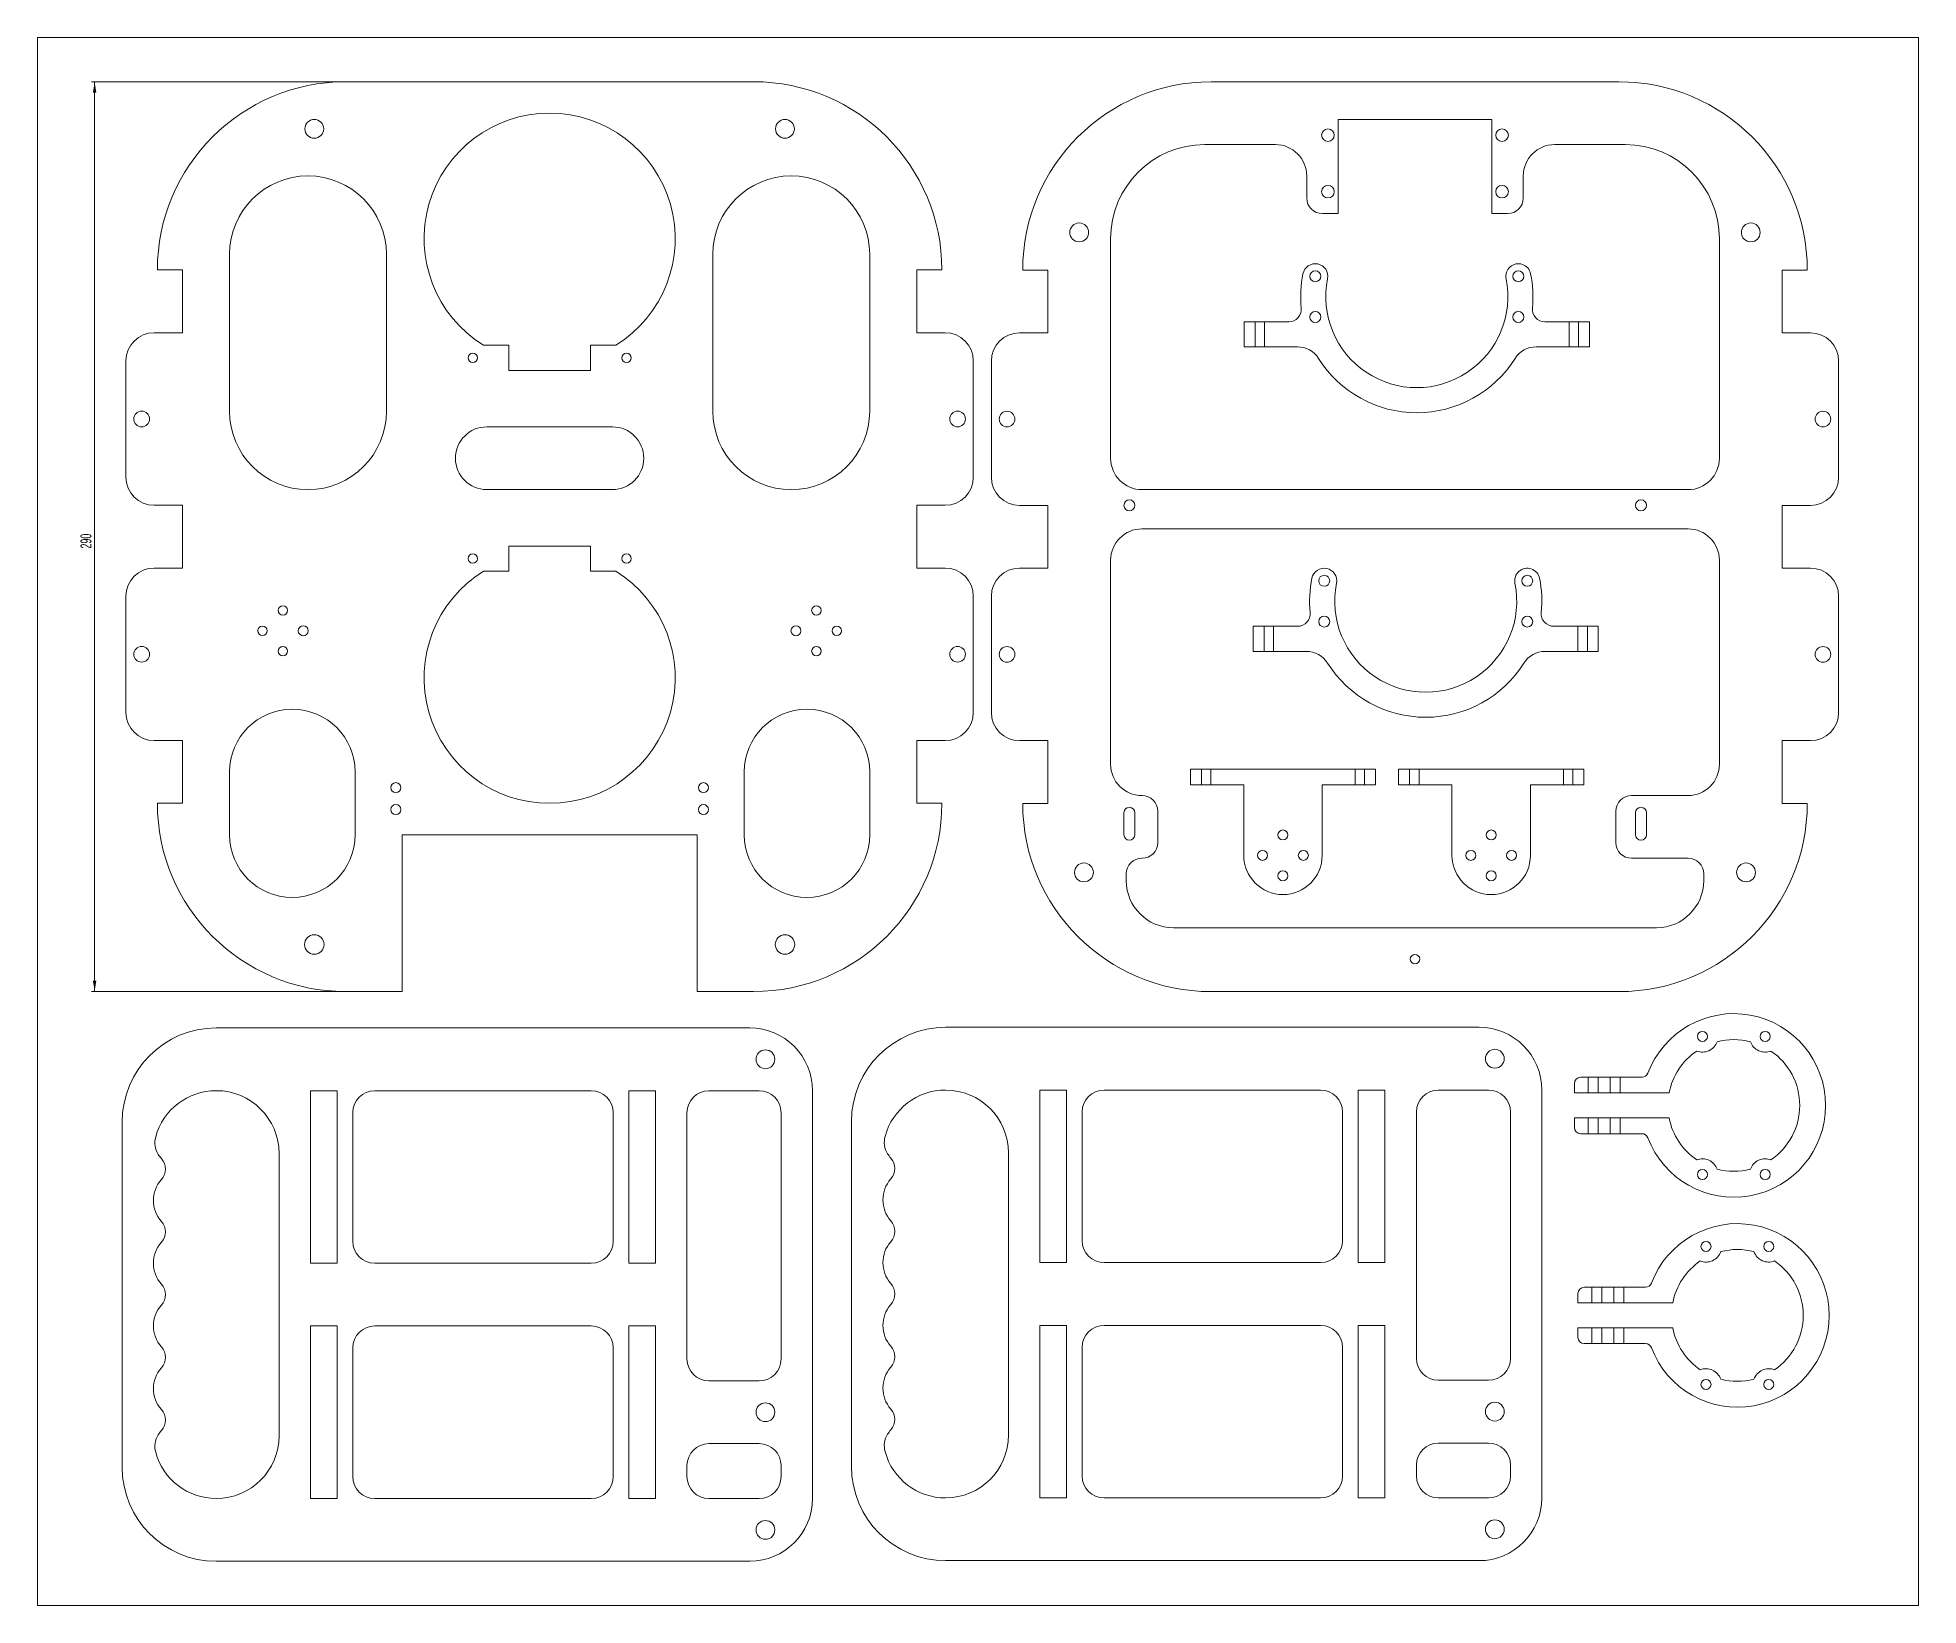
# Model space of a CAD drawing. Header units: millimetres. Extents: x 1 to 600, y 1 to 501.
import ezdxf

# ---------------------------------------------------------------- set-up
doc = ezdxf.new("R2010")
doc.units = ezdxf.units.MM
doc.styles.add('SLDTEXTSTYLE0', font='TXT', dxfattribs={"width": 0.605})
doc.dimstyles.new('SLDDIMSTYLE0', dxfattribs={"dimtxt": 3.5, "dimasz": 3.5, "dimexe": 0, "dimexo": 0.0625, "dimgap": 0.875, "dimtad": 2, "dimrnd": 1e-09, "dimzin": 12, "dimdsep": 46, "dimtxsty": 'SLDTEXTSTYLE0', "dimsah": 1, "dimcen": 0.09, "dimadec": 0, "dimazin": 3, "dimtfac": 1, "dimtdec": 3, "dimtofl": 0, "dimtmove": 0, "dimatfit": 3, "dimfxl": 0, "dimfrac": 2, "dimtolj": 1, "dimtzin": 12, "dimarcsym": 0})

# ---------------------------------------------------------------- blocks, each defined once
blk = doc.blocks.new('_D')
at = {"color": 7, "linetype": 'Continuous', "lineweight": 0}
for p, q in [((98.81, 486.58), (17.82, 486.58)), ((18.82, 196.58), (18.82, 486.58)), ((98.81, 196.58), (17.82, 196.58))]:
    blk.add_line(p, q, dxfattribs=at)
for points in [[(18.82, 486.58), (18.28, 483.08), (19.36, 483.08)], [(18.82, 196.58), (19.36, 200.08), (18.28, 200.08)]]:
    blk.add_solid(points, dxfattribs=at)
at = {"color": 7, "linetype": 'Continuous', "lineweight": 0, "insert": (14.31, 337.8), "char_height": 3.5, "attachment_point": 1, "rotation": 90, "style": 'SLDTEXTSTYLE0'}
blk.add_mtext('290', dxfattribs=at)

msp = doc.modelspace()

# ---------------------------------------------------------------- linework, layer by layer
at = {"color": 7, "linetype": 'Continuous', "lineweight": 0}
for p, q in [((0.656, 500.656), (599.988, 500.656)), ((0.656, 500.656), (0.656, 0.923)), ((599.988, 500.656), (599.988, 0.923)), ((0.656, 0.923), (599.988, 0.923))]:
    msp.add_line(p, q, dxfattribs=at)
at = {"color": 7, "linetype": 'Continuous', "lineweight": 15}
for p, q in [((98.817, 486.583), (228.817, 486.583)), ((374.577, 486.562), (504.577, 486.562)), ((415.077, 474.562), (464.077, 474.562)), ((415.077, 474.562), (415.077, 444.562)), ((464.077, 444.562), (464.077, 474.562)), ((372.577, 466.562), (395.077, 466.562)), ((506.577, 466.562), (484.077, 466.562)), ((405.077, 449.562), (405.077, 456.562)), ((474.077, 449.562), (474.077, 456.562)), ((415.077, 444.562), (410.077, 444.562)), ((464.077, 444.562), (469.077, 444.562)), ((61.817, 381.583), (61.817, 431.583)), ((111.817, 381.583), (111.817, 431.583)), ((215.817, 381.583), (215.817, 431.583)), ((265.817, 381.583), (265.817, 431.583)), ((342.577, 366.562), (342.577, 436.562)), ((536.577, 436.562), (536.577, 366.562)), ((46.817, 426.583), (38.817, 426.583)), ((46.817, 406.583), (46.817, 426.583)), ((280.817, 406.583), (280.817, 426.583)), ((280.817, 426.583), (288.817, 426.583)), ((314.577, 426.562), (322.577, 426.562)), ((322.577, 426.562), (322.577, 406.562)), ((564.577, 426.562), (556.577, 426.562)), ((556.577, 426.562), (556.577, 406.562)), ((385.155, 410.082), (385.155, 402.082)), ((399.35, 410.082), (385.155, 410.082)), ((388.655, 410.082), (388.655, 402.082)), ((388.67, 410.082), (391.64, 410.082)), ((391.655, 402.082), (391.655, 410.082)), ((495.155, 410.082), (480.959, 410.082)), ((488.655, 410.082), (488.655, 402.082)), ((491.655, 410.082), (488.655, 410.082)), ((491.655, 402.082), (491.655, 410.082)), ((495.155, 402.082), (495.155, 410.082)), ((37.817, 406.583), (46.817, 406.583)), ((150.817, 402.583), (142.746, 402.583)), ((150.817, 394.583), (150.817, 402.583)), ((176.817, 402.583), (184.889, 402.583)), ((176.817, 394.583), (176.817, 402.583)), ((289.817, 406.583), (280.817, 406.583)), ((322.577, 406.562), (313.577, 406.562)), ((385.155, 402.082), (402.089, 402.082)), ((388.67, 402.082), (391.64, 402.082)), ((478.221, 402.082), (495.155, 402.082)), ((488.655, 402.082), (491.655, 402.082)), ((556.577, 406.562), (565.577, 406.562)), ((28.817, 360.583), (28.817, 397.583)), ((298.817, 360.583), (298.817, 397.583)), ((304.577, 360.562), (304.577, 397.562)), ((574.577, 360.562), (574.577, 397.562)), ((150.817, 394.583), (176.817, 394.583)), ((143.817, 376.583), (183.817, 376.583)), ((143.817, 356.583), (183.817, 356.583)), ((352.577, 356.562), (526.577, 356.562)), ((46.817, 351.583), (37.817, 351.583)), ((46.817, 331.583), (46.817, 351.583)), ((280.817, 351.583), (289.817, 351.583)), ((280.817, 331.583), (280.817, 351.583)), ((313.577, 351.562), (322.577, 351.562)), ((322.577, 351.562), (322.577, 331.562)), ((556.577, 351.562), (565.577, 351.562)), ((556.577, 351.562), (556.577, 331.562)), ((352.577, 344.062), (526.577, 344.062)), ((150.817, 338.583), (150.817, 330.583)), ((150.817, 338.583), (176.817, 338.583)), ((176.817, 338.583), (176.817, 330.583)), ((37.817, 331.583), (46.817, 331.583)), ((150.817, 330.583), (142.746, 330.583)), ((176.817, 330.583), (184.889, 330.583)), ((289.817, 331.583), (280.817, 331.583)), ((322.577, 331.562), (313.577, 331.562)), ((342.577, 334.062), (342.577, 269.062)), ((536.577, 334.062), (536.577, 269.062)), ((556.577, 331.562), (565.577, 331.562)), ((28.817, 285.583), (28.817, 322.583)), ((298.817, 285.583), (298.817, 322.583)), ((304.577, 285.562), (304.577, 322.562)), ((574.577, 285.562), (574.577, 322.562)), ((387.999, 313.011), (387.999, 305.011)), ((402.194, 313.011), (387.999, 313.011)), ((391.499, 313.011), (391.499, 305.011)), ((391.514, 313.011), (394.483, 313.011)), ((394.499, 305.011), (394.499, 313.011)), ((497.999, 313.011), (483.803, 313.011)), ((491.499, 313.011), (491.499, 305.011)), ((494.499, 313.011), (491.499, 313.011)), ((494.499, 305.011), (494.499, 313.011)), ((497.999, 305.011), (497.999, 313.011)), ((387.999, 305.011), (404.933, 305.011)), ((391.514, 305.011), (394.483, 305.011)), ((481.064, 305.011), (497.999, 305.011)), ((491.499, 305.011), (494.499, 305.011)), ((46.817, 276.583), (37.817, 276.583)), ((46.817, 256.583), (46.817, 276.583)), ((280.817, 256.583), (280.817, 276.583)), ((280.817, 276.583), (289.817, 276.583)), ((322.577, 276.562), (313.577, 276.562)), ((322.577, 256.562), (322.577, 276.562)), ((556.577, 276.562), (565.577, 276.562)), ((556.577, 256.562), (556.577, 276.562)), ((61.817, 266.583), (61.817, 246.583)), ((101.817, 266.583), (101.817, 246.583)), ((225.817, 266.583), (225.817, 246.583)), ((265.817, 266.583), (265.817, 246.583)), ((426.999, 267.493), (367.999, 267.493)), ((367.999, 267.493), (367.999, 262.493)), ((371.499, 267.493), (371.499, 262.493)), ((371.499, 267.493), (374.499, 267.493)), ((374.499, 262.493), (374.499, 267.493)), ((420.499, 267.493), (420.499, 262.493)), ((423.499, 267.493), (420.499, 267.493)), ((423.499, 262.493), (423.499, 267.493)), ((426.999, 262.493), (426.999, 267.493)), ((493.366, 267.493), (434.366, 267.493)), ((434.366, 267.493), (434.366, 262.493)), ((437.866, 267.493), (437.866, 262.493)), ((437.866, 267.493), (440.866, 267.493)), ((440.866, 262.493), (440.866, 267.493)), ((486.866, 267.493), (486.866, 262.493)), ((489.866, 267.493), (486.866, 267.493)), ((489.866, 262.493), (489.866, 267.493)), ((493.366, 262.493), (493.366, 267.493)), ((352.577, 259.062), (352.627, 259.062)), ((367.999, 262.493), (384.999, 262.493)), ((371.499, 262.493), (374.499, 262.493)), ((384.999, 262.493), (384.999, 239.993)), ((409.999, 239.993), (409.999, 262.493)), ((409.999, 262.493), (426.999, 262.493)), ((423.499, 262.493), (420.499, 262.493)), ((434.366, 262.493), (451.366, 262.493)), ((437.866, 262.493), (440.866, 262.493)), ((451.366, 262.493), (451.366, 239.993)), ((476.366, 239.993), (476.366, 262.493)), ((476.366, 262.493), (493.366, 262.493)), ((489.866, 262.493), (486.866, 262.493)), ((508.577, 259.062), (526.577, 259.062)), ((38.817, 256.583), (46.817, 256.583)), ((288.817, 256.583), (280.817, 256.583)), ((314.577, 256.562), (322.577, 256.562)), ((346.827, 246.562), (346.827, 253.562)), ((350.327, 246.562), (350.327, 253.562)), ((357.627, 244.062), (357.627, 254.062)), ((503.577, 254.062), (503.577, 244.062)), ((509.827, 246.562), (509.827, 253.562)), ((513.327, 246.562), (513.327, 253.562)), ((564.577, 256.562), (556.577, 256.562)), ((116.817, 246.583), (116.817, 196.583)), ((210.817, 246.583), (116.817, 246.583)), ((210.817, 196.583), (210.817, 246.583)), ((347.577, 234.062), (347.577, 231.931)), ((352.627, 239.062), (352.577, 239.062)), ((508.577, 239.062), (526.577, 239.062)), ((531.577, 234.062), (531.577, 231.931)), ((362.577, 216.931), (516.577, 216.931)), ((98.817, 196.583), (116.817, 196.583)), ((210.817, 196.583), (228.817, 196.583)), ((374.577, 196.562), (504.577, 196.562)), ((57.581, 184.991), (227.581, 184.991)), ((290.01, 185.183), (460.01, 185.183)), ((492.373, 169.286), (511.923, 169.286)), ((494.773, 169.286), (494.773, 164.286)), ((497.973, 169.286), (494.786, 169.286)), ((497.973, 164.286), (497.973, 169.286)), ((501.773, 169.286), (501.773, 164.286)), ((504.973, 169.286), (501.786, 169.286)), ((504.973, 164.286), (504.973, 169.286)), ((87.581, 164.991), (96.081, 164.991)), ((87.581, 109.991), (87.581, 164.991)), ((96.081, 164.991), (96.081, 109.991)), ((108.081, 164.991), (177.081, 164.991)), ((189.081, 164.991), (197.581, 164.991)), ((189.081, 109.991), (189.081, 164.991)), ((197.581, 164.991), (197.581, 109.991)), ((214.581, 164.979), (230.581, 164.979)), ((247.581, 164.991), (247.581, 34.991)), ((320.01, 165.183), (328.51, 165.183)), ((320.01, 110.183), (320.01, 165.183)), ((328.51, 165.183), (328.51, 110.183)), ((340.51, 165.183), (409.51, 165.183)), ((421.51, 110.183), (421.51, 165.183)), ((421.51, 165.183), (430.01, 165.183)), ((430.01, 165.183), (430.01, 110.183)), ((447.01, 165.171), (463.01, 165.171)), ((480.01, 165.183), (480.01, 35.183)), ((490.373, 164.286), (490.373, 167.286)), ((520.558, 164.286), (490.373, 164.286)), ((497.973, 164.286), (494.786, 164.286)), ((504.973, 164.286), (501.786, 164.286)), ((101.081, 116.991), (101.081, 157.991)), ((184.081, 157.991), (184.081, 116.991)), ((207.581, 79.491), (207.581, 157.979)), ((237.581, 157.979), (237.581, 79.491)), ((333.51, 117.183), (333.51, 158.183)), ((416.51, 158.183), (416.51, 117.183)), ((440.01, 79.683), (440.01, 158.171)), ((470.01, 158.171), (470.01, 79.683)), ((490.373, 153.286), (490.373, 156.286)), ((490.373, 156.286), (520.558, 156.286)), ((494.773, 156.286), (494.773, 151.286)), ((494.773, 156.286), (497.96, 156.286)), ((497.973, 151.286), (497.973, 156.286)), ((501.773, 156.286), (501.773, 151.286)), ((501.773, 156.286), (504.96, 156.286)), ((504.973, 151.286), (504.973, 156.286)), ((27.581, 44.991), (27.581, 154.991)), ((260.01, 45.183), (260.01, 155.183)), ((511.923, 151.286), (492.373, 151.286)), ((497.973, 151.286), (494.786, 151.286)), ((504.973, 151.286), (501.786, 151.286)), ((77.581, 144.991), (77.581, 54.991)), ((310.01, 145.183), (310.01, 55.183)), ((96.081, 109.991), (87.581, 109.991)), ((177.081, 109.991), (108.081, 109.991)), ((197.581, 109.991), (189.081, 109.991)), ((328.51, 110.183), (320.01, 110.183)), ((409.51, 110.183), (340.51, 110.183)), ((430.01, 110.183), (421.51, 110.183)), ((493.513, 102.356), (513.063, 102.356)), ((495.913, 102.356), (495.913, 97.356)), ((499.113, 102.356), (495.926, 102.356)), ((499.113, 97.356), (499.113, 102.356)), ((502.913, 102.356), (502.913, 97.356)), ((506.113, 102.356), (502.926, 102.356)), ((506.113, 97.356), (506.113, 102.356)), ((491.513, 97.356), (491.513, 100.356)), ((521.698, 97.356), (491.513, 97.356)), ((499.113, 97.356), (495.926, 97.356)), ((506.113, 97.356), (502.926, 97.356)), ((87.581, 89.991), (96.081, 89.991)), ((87.581, 34.991), (87.581, 89.991)), ((96.081, 89.991), (96.081, 34.991)), ((108.081, 89.991), (177.081, 89.991)), ((189.081, 89.991), (197.581, 89.991)), ((189.081, 34.991), (189.081, 89.991)), ((197.581, 89.991), (197.581, 34.991)), ((320.01, 90.183), (328.51, 90.183)), ((320.01, 35.183), (320.01, 90.183)), ((328.51, 90.183), (328.51, 35.183)), ((340.51, 90.183), (409.51, 90.183)), ((421.51, 90.183), (430.01, 90.183)), ((421.51, 35.183), (421.51, 90.183)), ((430.01, 90.183), (430.01, 35.183)), ((491.513, 89.356), (521.698, 89.356)), ((491.513, 86.356), (491.513, 89.356)), ((513.063, 84.356), (493.513, 84.356)), ((495.913, 89.356), (495.913, 84.356)), ((495.913, 89.356), (499.101, 89.356)), ((499.113, 84.356), (495.926, 84.356)), ((499.113, 84.356), (499.113, 89.356)), ((502.913, 89.356), (502.913, 84.356)), ((502.913, 89.356), (506.101, 89.356)), ((506.113, 84.356), (502.926, 84.356)), ((506.113, 84.356), (506.113, 89.356)), ((101.081, 41.991), (101.081, 82.991)), ((184.081, 82.991), (184.081, 41.991)), ((333.51, 42.183), (333.51, 83.183)), ((416.51, 83.183), (416.51, 42.183)), ((230.581, 72.491), (214.581, 72.491)), ((463.01, 72.683), (447.01, 72.683)), ((214.581, 52.491), (230.581, 52.491)), ((447.01, 52.683), (463.01, 52.683)), ((207.581, 41.991), (207.581, 45.491)), ((237.581, 45.491), (237.581, 41.991)), ((440.01, 42.183), (440.01, 45.683)), ((470.01, 45.683), (470.01, 42.183)), ((96.081, 34.991), (87.581, 34.991)), ((177.081, 34.991), (108.081, 34.991)), ((197.581, 34.991), (189.081, 34.991)), ((230.581, 34.991), (214.581, 34.991)), ((328.51, 35.183), (320.01, 35.183)), ((409.51, 35.183), (340.51, 35.183)), ((430.01, 35.183), (421.51, 35.183)), ((463.01, 35.183), (447.01, 35.183)), ((227.581, 14.991), (57.581, 14.991)), ((460.01, 15.183), (290.01, 15.183))]:
    msp.add_line(p, q, dxfattribs=at)
for centre, radius in [((88.817, 471.583), 3), ((88.817, 471.583), 3), ((238.817, 471.583), 3), ((238.817, 471.583), 3), ((411.827, 469.562), 2), ((411.827, 469.562), 2), ((467.327, 469.562), 2), ((467.327, 469.562), 2), ((411.827, 451.562), 2), ((411.827, 451.562), 2), ((467.327, 451.562), 2), ((467.327, 451.562), 2), ((332.577, 438.562), 3), ((332.577, 438.562), 3), ((546.577, 438.562), 3), ((546.577, 438.562), 3), ((407.801, 424.582), 1.75), ((407.801, 424.582), 1.75), ((472.508, 424.582), 1.75), ((472.508, 424.582), 1.75), ((407.801, 411.582), 1.75), ((407.801, 411.582), 1.75), ((472.508, 411.582), 1.75), ((472.508, 411.582), 1.75), ((139.317, 398.583), 1.5), ((139.317, 398.583), 1.5), ((188.317, 398.583), 1.5), ((188.317, 398.583), 1.5), ((33.817, 379.083), 2.5), ((33.817, 379.083), 2.5), ((293.817, 379.083), 2.5), ((293.817, 379.083), 2.5), ((309.577, 379.062), 2.5), ((309.577, 379.062), 2.5), ((569.577, 379.062), 2.5), ((569.577, 379.062), 2.5), ((348.577, 351.562), 1.75), ((348.577, 351.562), 1.75), ((511.577, 351.562), 1.75), ((511.577, 351.562), 1.75), ((139.317, 334.583), 1.5), ((139.317, 334.583), 1.5), ((188.317, 334.583), 1.5), ((188.317, 334.583), 1.5), ((410.645, 327.511), 1.75), ((410.645, 327.511), 1.75), ((475.352, 327.511), 1.75), ((475.352, 327.511), 1.75), ((78.817, 318.083), 1.5), ((78.817, 318.083), 1.5), ((248.817, 318.083), 1.5), ((248.817, 318.083), 1.5), ((72.317, 311.583), 1.5), ((72.317, 311.583), 1.5), ((85.317, 311.583), 1.6), ((85.317, 311.583), 1.6), ((242.317, 311.583), 1.6), ((242.317, 311.583), 1.6), ((255.317, 311.583), 1.5), ((255.317, 311.583), 1.5), ((410.645, 314.511), 1.75), ((410.645, 314.511), 1.75), ((475.352, 314.511), 1.75), ((475.352, 314.511), 1.75), ((33.817, 304.083), 2.5), ((33.817, 304.083), 2.5), ((78.817, 305.083), 1.5), ((78.817, 305.083), 1.5), ((248.817, 305.083), 1.5), ((248.817, 305.083), 1.5), ((293.817, 304.083), 2.5), ((293.817, 304.083), 2.5), ((309.577, 304.062), 2.5), ((309.577, 304.062), 2.5), ((569.577, 304.062), 2.5), ((569.577, 304.062), 2.5), ((114.817, 261.583), 1.6), ((114.817, 261.583), 1.6), ((212.817, 261.583), 1.6), ((212.817, 261.583), 1.6), ((114.817, 254.583), 1.6), ((114.817, 254.583), 1.6), ((212.817, 254.583), 1.6), ((212.817, 254.583), 1.6), ((397.499, 246.493), 1.6), ((397.499, 246.493), 1.6), ((463.866, 246.493), 1.6), ((463.866, 246.493), 1.6), ((390.999, 239.993), 1.6), ((390.999, 239.993), 1.6), ((403.999, 239.993), 1.6), ((403.999, 239.993), 1.6), ((457.366, 239.993), 1.6), ((457.366, 239.993), 1.6), ((470.366, 239.993), 1.6), ((470.366, 239.993), 1.6), ((334.077, 234.562), 3), ((334.077, 234.562), 3), ((397.499, 233.493), 1.6), ((397.499, 233.493), 1.6), ((463.866, 233.493), 1.6), ((463.866, 233.493), 1.6), ((545.077, 234.562), 3), ((545.077, 234.562), 3), ((88.817, 211.583), 3.1), ((88.817, 211.583), 3.1), ((238.817, 211.583), 3.1), ((238.817, 211.583), 3.1), ((439.577, 206.931), 1.5), ((439.577, 206.931), 1.5), ((531.173, 182.286), 1.6), ((531.173, 182.286), 1.6), ((551.173, 182.286), 1.6), ((551.173, 182.286), 1.6), ((232.581, 174.991), 3), ((232.581, 174.991), 3), ((465.01, 175.183), 3), ((465.01, 175.183), 3), ((531.173, 138.286), 1.6), ((531.173, 138.286), 1.6), ((551.173, 138.286), 1.6), ((551.173, 138.286), 1.6), ((532.313, 115.356), 1.6), ((532.313, 115.356), 1.6), ((552.313, 115.356), 1.6), ((552.313, 115.356), 1.6), ((532.313, 71.356), 1.6), ((532.313, 71.356), 1.6), ((552.313, 71.356), 1.6), ((552.313, 71.356), 1.6), ((232.581, 62.491), 3), ((232.581, 62.491), 3), ((465.01, 62.683), 3), ((465.01, 62.683), 3), ((232.581, 24.991), 3), ((232.581, 24.991), 3), ((465.01, 25.183), 3), ((465.01, 25.183), 3)]:
    msp.add_circle(centre, radius, dxfattribs=at)
for centre, radius, start, end in [((98.817, 426.583), 60, 90, 180), ((98.817, 426.583), 60, 90, 180), ((228.817, 426.583), 60, 0, 90), ((228.817, 426.583), 60, 0, 90), ((374.577, 426.562), 60, 90, 180), ((374.577, 426.562), 60, 90, 180), ((504.577, 426.562), 60, 0, 90), ((504.577, 426.562), 60, 0, 90), ((163.817, 436.583), 40, 301.788331, 238.211669), ((163.817, 436.583), 40, 301.788331, 238.211669), ((372.577, 436.562), 30, 90, 180), ((372.577, 436.562), 30, 90, 180), ((395.077, 456.562), 10, 0, 90), ((395.077, 456.562), 10, 0, 90), ((484.077, 456.562), 10, 90, 180), ((484.077, 456.562), 10, 90, 180), ((506.577, 436.562), 30, 0, 90), ((506.577, 436.562), 30, 0, 90), ((86.817, 431.583), 25, 0, 180), ((86.817, 431.583), 25, 0, 180), ((240.817, 431.583), 25, 0, 180), ((240.817, 431.583), 25, 0, 180), ((410.077, 449.562), 5, 180, 270), ((410.077, 449.562), 5, 180, 270), ((469.077, 449.562), 5, 270, 0), ((469.077, 449.562), 5, 270, 0), ((407.801, 424.582), 4, 348.640189, 168.640189), ((407.801, 424.582), 4, 348.640189, 168.640189), ((472.508, 424.582), 4, 11.359811, 191.359811), ((472.508, 424.582), 4, 11.359811, 191.359811), ((440.155, 418.082), 37, 168.640189, 185.598738), ((440.155, 418.082), 37, 168.640189, 185.598738), ((440.155, 418.082), 29, 168.640189, 11.359811), ((440.155, 418.082), 29, 168.640189, 11.359811), ((440.155, 418.082), 37, 354.401262, 11.359811), ((440.155, 418.082), 37, 354.401262, 11.359811), ((399.35, 414.082), 4, 270, 5.598738), ((399.35, 414.082), 4, 270, 5.598738), ((480.959, 414.082), 4, 174.401262, 270), ((480.959, 414.082), 4, 174.401262, 270), ((37.817, 397.583), 9, 90, 180), ((37.817, 397.583), 9, 90, 180), ((289.817, 397.583), 9, 0, 90), ((289.817, 397.583), 9, 0, 90), ((313.577, 397.562), 9, 90, 180), ((313.577, 397.562), 9, 90, 180), ((402.089, 394.082), 8, 32.230953, 90), ((402.089, 394.082), 8, 32.230953, 90), ((478.221, 394.082), 8, 90, 147.769047), ((478.221, 394.082), 8, 90, 147.769047), ((565.577, 397.562), 9, 0, 90), ((565.577, 397.562), 9, 0, 90), ((440.155, 418.082), 37, 212.230953, 327.769047), ((440.155, 418.082), 37, 212.230953, 327.769047), ((86.817, 381.583), 25, 180, 0), ((86.817, 381.583), 25, 180, 0), ((240.817, 381.583), 25, 180, 0), ((240.817, 381.583), 25, 180, 0), ((143.817, 366.583), 10, 90, 270), ((143.817, 366.583), 10, 90, 270), ((183.817, 366.583), 10, 270, 90), ((183.817, 366.583), 10, 270, 90), ((352.577, 366.562), 10, 180, 270), ((352.577, 366.562), 10, 180, 270), ((526.577, 366.562), 10, 270, 0), ((526.577, 366.562), 10, 270, 0), ((37.817, 360.583), 9, 180, 270), ((37.817, 360.583), 9, 180, 270), ((289.817, 360.583), 9, 270, 0), ((289.817, 360.583), 9, 270, 0), ((313.577, 360.562), 9, 180, 270), ((313.577, 360.562), 9, 180, 270), ((565.577, 360.562), 9, 270, 0), ((565.577, 360.562), 9, 270, 0), ((352.577, 334.062), 10, 90, 180), ((352.577, 334.062), 10, 90, 180), ((526.577, 334.062), 10, 0, 90), ((526.577, 334.062), 10, 0, 90), ((37.817, 322.583), 9, 90, 180), ((37.817, 322.583), 9, 90, 180), ((163.817, 296.583), 40, 121.788331, 58.211669), ((163.817, 296.583), 40, 121.788331, 58.211669), ((289.817, 322.583), 9, 0, 90), ((289.817, 322.583), 9, 0, 90), ((313.577, 322.562), 9, 90, 180), ((313.577, 322.562), 9, 90, 180), ((410.645, 327.511), 4, 348.640189, 168.640189), ((410.645, 327.511), 4, 348.640189, 168.640189), ((475.352, 327.511), 4, 11.359811, 191.359811), ((475.352, 327.511), 4, 11.359811, 191.359811), ((565.577, 322.562), 9, 0, 90), ((565.577, 322.562), 9, 0, 90), ((442.999, 321.011), 37, 168.640189, 185.598738), ((442.999, 321.011), 37, 168.640189, 185.598738), ((442.999, 321.011), 29, 168.640189, 11.359811), ((442.999, 321.011), 29, 168.640189, 11.359811), ((442.999, 321.011), 37, 354.401262, 11.359811), ((442.999, 321.011), 37, 354.401262, 11.359811), ((402.194, 317.011), 4, 270, 5.598738), ((402.194, 317.011), 4, 270, 5.598738), ((483.803, 317.011), 4, 174.401262, 270), ((483.803, 317.011), 4, 174.401262, 270), ((404.933, 297.011), 8, 32.230953, 90), ((404.933, 297.011), 8, 32.230953, 90), ((442.999, 321.011), 37, 212.230953, 327.769047), ((442.999, 321.011), 37, 212.230953, 327.769047), ((481.064, 297.011), 8, 90, 147.769047), ((481.064, 297.011), 8, 90, 147.769047), ((37.817, 285.583), 9, 180, 270), ((37.817, 285.583), 9, 180, 270), ((81.817, 266.583), 20, 0, 180), ((81.817, 266.583), 20, 0, 180), ((245.817, 266.583), 20, 0, 180), ((245.817, 266.583), 20, 0, 180), ((289.817, 285.583), 9, 270, 0), ((289.817, 285.583), 9, 270, 0), ((313.577, 285.562), 9, 180, 270), ((313.577, 285.562), 9, 180, 270), ((565.577, 285.562), 9, 270, 0), ((565.577, 285.562), 9, 270, 0), ((352.577, 269.062), 10, 180, 270), ((352.577, 269.062), 10, 180, 270), ((526.577, 269.062), 10, 270, 0), ((526.577, 269.062), 10, 270, 0), ((352.627, 254.062), 5, 0, 90), ((352.627, 254.062), 5, 0, 90), ((508.577, 254.062), 5, 90, 180), ((508.577, 254.062), 5, 90, 180), ((98.817, 256.583), 60, 180, 270), ((98.817, 256.583), 60, 180, 270), ((228.817, 256.583), 60, 270, 0), ((228.817, 256.583), 60, 270, 0), ((374.577, 256.562), 60, 180, 270), ((374.577, 256.562), 60, 180, 270), ((348.577, 253.562), 1.75, 0, 180), ((348.577, 253.562), 1.75, 0, 180), ((504.577, 256.562), 60, 270, 0), ((504.577, 256.562), 60, 270, 0), ((511.577, 253.562), 1.75, 0, 180), ((511.577, 253.562), 1.75, 0, 180), ((81.817, 246.583), 20, 180, 0), ((81.817, 246.583), 20, 180, 0), ((245.817, 246.583), 20, 180, 0), ((245.817, 246.583), 20, 180, 0), ((348.577, 246.562), 1.75, 180, 0), ((348.577, 246.562), 1.75, 180, 0), ((511.577, 246.562), 1.75, 180, 0), ((511.577, 246.562), 1.75, 180, 0), ((352.627, 244.062), 5, 270, 0), ((352.627, 244.062), 5, 270, 0), ((397.499, 239.993), 12.5, 180, 0), ((397.499, 239.993), 12.5, 180, 0), ((463.866, 239.993), 12.5, 180, 0), ((463.866, 239.993), 12.5, 180, 0), ((508.577, 244.062), 5, 180, 270), ((508.577, 244.062), 5, 180, 270), ((352.577, 234.062), 5, 90, 180), ((352.577, 234.062), 5, 90, 180), ((526.577, 234.062), 5, 0, 90), ((526.577, 234.062), 5, 0, 90), ((362.577, 231.931), 15, 180, 270), ((362.577, 231.931), 15, 180, 270), ((516.577, 231.931), 15, 270, 0), ((516.577, 231.931), 15, 270, 0), ((541.173, 160.286), 29.25, 200.609693, 159.390307), ((541.173, 160.286), 29.25, 200.609693, 159.390307), ((57.581, 154.991), 30, 90, 180), ((57.581, 154.991), 30, 90, 180), ((227.581, 164.991), 20, 0, 90), ((227.581, 164.991), 20, 0, 90), ((290.01, 155.183), 30, 90, 180), ((290.01, 155.183), 30, 90, 180), ((460.01, 165.183), 20, 0, 90), ((460.01, 165.183), 20, 0, 90), ((531.173, 182.286), 5, 248.48623, 340.401679), ((531.173, 182.286), 5, 248.48623, 340.401679), ((541.173, 160.286), 21, 75.410694, 104.589306), ((541.173, 160.286), 21, 75.410694, 104.589306), ((551.173, 182.286), 5, 199.598321, 291.51377), ((551.173, 182.286), 5, 199.598321, 291.51377), ((541.173, 160.286), 21, 124.298603, 169.019425), ((541.173, 160.286), 21, 124.298603, 169.019425), ((541.173, 160.286), 21, 304.298603, 55.701397), ((541.173, 160.286), 21, 304.298603, 55.701397), ((492.373, 167.286), 2, 90, 180), ((492.373, 167.286), 2, 90, 180), ((511.923, 171.286), 2, 270, 339.390307), ((511.923, 171.286), 2, 270, 339.390307), ((57.581, 144.991), 20, 90, 164.788874), ((57.581, 144.991), 20, 90, 164.788874), ((57.581, 144.991), 20, 0, 90), ((57.581, 144.991), 20, 0, 90), ((108.081, 157.991), 7, 90, 180), ((108.081, 157.991), 7, 90, 180), ((177.081, 157.991), 7, 0, 90), ((177.081, 157.991), 7, 0, 90), ((214.581, 157.979), 7, 90, 180), ((214.581, 157.979), 7, 90, 180), ((230.581, 157.979), 7, 0, 90), ((230.581, 157.979), 7, 0, 90), ((290.01, 145.183), 20, 90, 164.788874), ((290.01, 145.183), 20, 90, 164.788874), ((290.01, 145.183), 20, 0, 90), ((290.01, 145.183), 20, 0, 90), ((340.51, 158.183), 7, 90, 180), ((340.51, 158.183), 7, 90, 180), ((409.51, 158.183), 7, 0, 90), ((409.51, 158.183), 7, 0, 90), ((447.01, 158.171), 7, 90, 180), ((447.01, 158.171), 7, 90, 180), ((463.01, 158.171), 7, 0, 90), ((463.01, 158.171), 7, 0, 90), ((541.173, 160.286), 21, 190.980575, 235.701397), ((541.173, 160.286), 21, 190.980575, 235.701397), ((45.037, 148.402), 7, 164.788874, 211.985291), ((45.037, 148.402), 7, 164.788874, 211.985291), ((277.465, 148.594), 7, 164.788874, 211.985291), ((277.465, 148.594), 7, 164.788874, 211.985291), ((492.373, 153.286), 2, 180, 270), ((492.373, 153.286), 2, 180, 270), ((511.923, 149.286), 2, 20.609693, 90), ((511.923, 149.286), 2, 20.609693, 90), ((47.581, 149.991), 10, 211.985291, 221.810315), ((47.581, 149.991), 10, 211.985291, 221.810315), ((280.01, 150.183), 10, 211.985291, 221.810315), ((280.01, 150.183), 10, 211.985291, 221.810315), ((36.401, 139.991), 5, 318.189685, 41.810315), ((36.401, 139.991), 5, 318.189685, 41.810315), ((268.83, 140.183), 5, 318.189685, 41.810315), ((268.83, 140.183), 5, 318.189685, 41.810315), ((531.173, 138.286), 5, 19.598321, 111.51377), ((531.173, 138.286), 5, 19.598321, 111.51377), ((541.173, 160.286), 21, 255.410694, 284.589306), ((541.173, 160.286), 21, 255.410694, 284.589306), ((551.173, 138.286), 5, 68.48623, 160.401679), ((551.173, 138.286), 5, 68.48623, 160.401679), ((47.581, 129.991), 10, 138.189685, 221.810315), ((47.581, 129.991), 10, 138.189685, 221.810315), ((280.01, 130.183), 10, 138.189685, 221.810315), ((280.01, 130.183), 10, 138.189685, 221.810315), ((36.401, 119.991), 5, 318.189685, 41.810315), ((36.401, 119.991), 5, 318.189685, 41.810315), ((268.83, 120.183), 5, 318.189685, 41.810315), ((268.83, 120.183), 5, 318.189685, 41.810315), ((542.313, 93.356), 29.25, 200.609693, 159.390307), ((542.313, 93.356), 29.25, 200.609693, 159.390307), ((47.581, 109.991), 10, 138.189685, 221.810315), ((47.581, 109.991), 10, 138.189685, 221.810315), ((108.081, 116.991), 7, 180, 270), ((108.081, 116.991), 7, 180, 270), ((177.081, 116.991), 7, 270, 0), ((177.081, 116.991), 7, 270, 0), ((280.01, 110.183), 10, 138.189685, 221.810315), ((280.01, 110.183), 10, 138.189685, 221.810315), ((340.51, 117.183), 7, 180, 270), ((340.51, 117.183), 7, 180, 270), ((409.51, 117.183), 7, 270, 0), ((409.51, 117.183), 7, 270, 0), ((542.313, 93.356), 21, 75.410694, 104.589306), ((542.313, 93.356), 21, 75.410694, 104.589306), ((542.313, 93.356), 21, 124.298603, 169.019425), ((542.313, 93.356), 21, 124.298603, 169.019425), ((532.313, 115.356), 5, 248.48623, 340.401679), ((532.313, 115.356), 5, 248.48623, 340.401679), ((552.313, 115.356), 5, 199.598321, 291.51377), ((552.313, 115.356), 5, 199.598321, 291.51377), ((542.313, 93.356), 21, 304.298603, 55.701397), ((542.313, 93.356), 21, 304.298603, 55.701397), ((36.401, 99.991), 5, 318.189685, 41.810315), ((36.401, 99.991), 5, 318.189685, 41.810315), ((268.83, 100.183), 5, 318.189685, 41.810315), ((268.83, 100.183), 5, 318.189685, 41.810315), ((493.513, 100.356), 2, 90, 180), ((493.513, 100.356), 2, 90, 180), ((513.063, 104.356), 2, 270, 339.390307), ((513.063, 104.356), 2, 270, 339.390307), ((47.581, 89.991), 10, 138.189685, 221.810315), ((47.581, 89.991), 10, 138.189685, 221.810315), ((280.01, 90.183), 10, 138.189685, 221.810315), ((280.01, 90.183), 10, 138.189685, 221.810315), ((108.081, 82.991), 7, 90, 180), ((108.081, 82.991), 7, 90, 180), ((177.081, 82.991), 7, 0, 90), ((177.081, 82.991), 7, 0, 90), ((340.51, 83.183), 7, 90, 180), ((340.51, 83.183), 7, 90, 180), ((409.51, 83.183), 7, 0, 90), ((409.51, 83.183), 7, 0, 90), ((493.513, 86.356), 2, 180, 270), ((493.513, 86.356), 2, 180, 270), ((513.063, 82.356), 2, 20.609693, 90), ((513.063, 82.356), 2, 20.609693, 90), ((542.313, 93.356), 21, 190.980575, 235.701397), ((542.313, 93.356), 21, 190.980575, 235.701397), ((36.401, 79.991), 5, 318.189685, 41.810315), ((36.401, 79.991), 5, 318.189685, 41.810315), ((214.581, 79.491), 7, 180, 270), ((214.581, 79.491), 7, 180, 270), ((230.581, 79.491), 7, 270, 0), ((230.581, 79.491), 7, 270, 0), ((268.83, 80.183), 5, 318.189685, 41.810315), ((268.83, 80.183), 5, 318.189685, 41.810315), ((447.01, 79.683), 7, 180, 270), ((447.01, 79.683), 7, 180, 270), ((463.01, 79.683), 7, 270, 0), ((463.01, 79.683), 7, 270, 0), ((47.581, 69.991), 10, 138.189685, 221.810315), ((47.581, 69.991), 10, 138.189685, 221.810315), ((280.01, 70.183), 10, 138.189685, 221.810315), ((280.01, 70.183), 10, 138.189685, 221.810315), ((532.313, 71.356), 5, 19.598321, 111.51377), ((532.313, 71.356), 5, 19.598321, 111.51377), ((542.313, 93.356), 21, 255.410694, 284.589306), ((542.313, 93.356), 21, 255.410694, 284.589306), ((552.313, 71.356), 5, 68.48623, 160.401679), ((552.313, 71.356), 5, 68.48623, 160.401679), ((36.401, 59.991), 5, 318.189685, 41.810315), ((36.401, 59.991), 5, 318.189685, 41.810315), ((268.83, 60.183), 5, 318.189685, 41.810315), ((268.83, 60.183), 5, 318.189685, 41.810315), ((45.037, 51.58), 7, 148.014709, 195.211126), ((45.037, 51.58), 7, 148.014709, 195.211126), ((47.581, 49.991), 10, 138.189685, 148.014709), ((47.581, 49.991), 10, 138.189685, 148.014709), ((57.581, 54.991), 20, 270, 0), ((57.581, 54.991), 20, 270, 0), ((277.465, 51.773), 7, 148.014709, 195.211126), ((277.465, 51.773), 7, 148.014709, 195.211126), ((280.01, 50.183), 10, 138.189685, 148.014709), ((280.01, 50.183), 10, 138.189685, 148.014709), ((290.01, 55.183), 20, 270, 0), ((290.01, 55.183), 20, 270, 0), ((57.581, 54.991), 20, 195.211126, 270), ((57.581, 54.991), 20, 195.211126, 270), ((214.581, 45.491), 7, 90, 180), ((214.581, 45.491), 7, 90, 180), ((230.581, 45.491), 7, 0, 90), ((230.581, 45.491), 7, 0, 90), ((290.01, 55.183), 20, 195.211126, 270), ((290.01, 55.183), 20, 195.211126, 270), ((447.01, 45.683), 7, 90, 180), ((447.01, 45.683), 7, 90, 180), ((463.01, 45.683), 7, 0, 90), ((463.01, 45.683), 7, 0, 90), ((57.581, 44.991), 30, 180, 270), ((57.581, 44.991), 30, 180, 270), ((108.081, 41.991), 7, 180, 270), ((108.081, 41.991), 7, 180, 270), ((177.081, 41.991), 7, 270, 0), ((177.081, 41.991), 7, 270, 0), ((214.581, 41.991), 7, 180, 270), ((214.581, 41.991), 7, 180, 270), ((230.581, 41.991), 7, 270, 0), ((230.581, 41.991), 7, 270, 0), ((290.01, 45.183), 30, 180, 270), ((290.01, 45.183), 30, 180, 270), ((340.51, 42.183), 7, 180, 270), ((340.51, 42.183), 7, 180, 270), ((409.51, 42.183), 7, 270, 0), ((409.51, 42.183), 7, 270, 0), ((447.01, 42.183), 7, 180, 270), ((447.01, 42.183), 7, 180, 270), ((463.01, 42.183), 7, 270, 0), ((463.01, 42.183), 7, 270, 0), ((227.581, 34.991), 20, 270, 0), ((227.581, 34.991), 20, 270, 0), ((460.01, 35.183), 20, 270, 0), ((460.01, 35.183), 20, 270, 0)]:
    msp.add_arc(centre, radius, start, end, dxfattribs=at)

# ---------------------------------------------------------------- dimensions: what is measured, and where the dimension line sits
at = {"color": 7, "linetype": 'Continuous', "lineweight": 0}
dim = msp.add_linear_dim(base=(18.817, 486.583), p1=(98.817, 196.583), p2=(98.817, 486.583), angle=90, dimstyle='SLDDIMSTYLE0', dxfattribs=at)
dim.commit()
dim.dimension.update_dxf_attribs({"geometry": '_D', "text_midpoint": (18.817, 341.809), "dimtype": 160})

doc.saveas('drawing.dxf')
